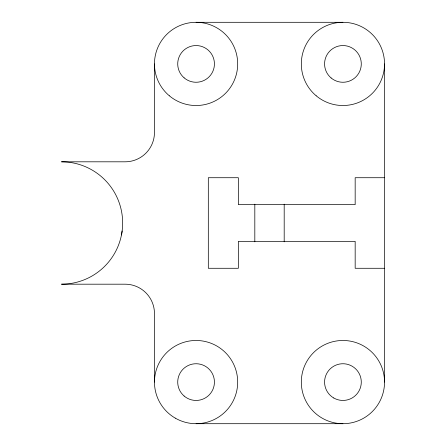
<?xml version="1.0" encoding="UTF-8"?>
<svg xmlns="http://www.w3.org/2000/svg" width="446" height="446" viewBox="0 0 446 446"><rect width="100%" height="100%" fill="white"/><g stroke="black" fill="none" stroke-linecap="round" stroke-linejoin="round"><path stroke-width="0.67" d="M196.078 22.3L342.929 22.3M384.541 177.72L355.167 177.72L355.167 204.642L238.354 204.642L238.354 177.72L208.315 177.72L208.315 268.28L238.354 268.28L238.354 241.358L355.167 241.358L355.167 268.28L384.541 268.28M196.078 423.7L342.929 423.7M384.541 63.906L384.541 382.094A41.606 41.606 0 0 1 322.123 418.125A41.606 41.606 0 0 1 322.123 346.057A41.606 41.606 0 0 1 384.541 382.094M284.191 204.184L284.191 241.816M254.817 204.184L254.817 241.816M154.467 63.906L154.467 132.44A29.369 29.369 0 0 1 125.097 161.809L61.459 161.809A61.191 61.191 0 0 1 121.474 234.936M154.467 382.094L154.467 313.56A29.369 29.369 0 0 0 125.097 284.191L61.459 284.191A61.191 61.191 0 0 0 122.126 230.995M169.329 95.784A41.606 41.606 0 0 0 237.055 71.131A41.606 41.606 0 0 0 181.845 24.809A41.606 41.606 0 0 0 169.329 95.784M316.186 95.784A41.606 41.606 0 0 0 383.906 71.131A41.606 41.606 0 0 0 328.702 24.809A41.606 41.606 0 0 0 316.186 95.784M175.272 418.125A41.606 41.606 0 0 0 237.685 382.094A41.606 41.606 0 0 0 175.272 346.057A41.606 41.606 0 0 0 175.272 418.125M184.131 396.031A18.358 18.358 0 0 0 214.119 385.467A18.358 18.358 0 0 0 189.974 364.778A18.358 18.358 0 0 0 184.131 396.031M184.131 77.849A18.358 18.358 0 0 0 214.119 67.279A18.358 18.358 0 0 0 189.974 46.596A18.358 18.358 0 0 0 184.131 77.849M331.133 77.972A18.358 18.358 0 0 0 361.009 67.095A18.358 18.358 0 0 0 336.652 46.657A18.358 18.358 0 0 0 331.133 77.972M333.753 397.988A18.358 18.358 0 0 0 361.288 382.094A18.358 18.358 0 0 0 333.753 366.194A18.358 18.358 0 0 0 333.753 397.988"/></g></svg>
